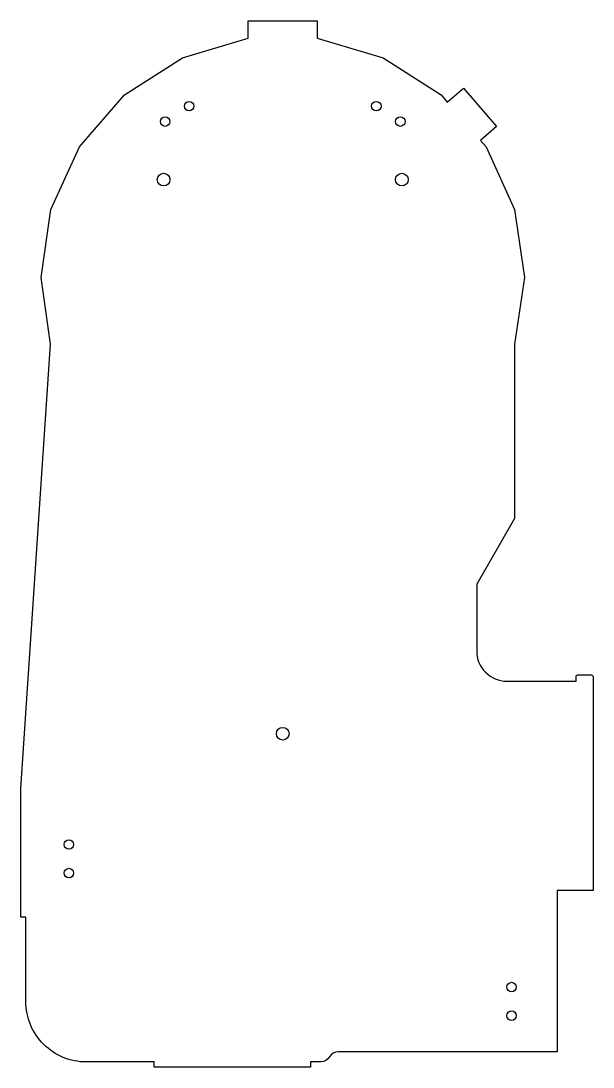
# Model space of a CAD drawing. Header units: millimetres. Extents: x 435 to 742, y -320 to 240.
import ezdxf

# ---------------------------------------------------------------- set-up
doc = ezdxf.new("R2010")
doc.units = ezdxf.units.MM
doc.layers.get('0').update_dxf_attribs({"linetype": 'CONTINUOUS'})

msp = doc.modelspace()

# ---------------------------------------------------------------- linework, layer by layer
for points in [[(557.26, 239.98), (594.14, 239.98), (594.14, 230.67), (629.51, 220.28), (660.53, 200.35), (663.92, 196.44), (672.57, 203.94), (690.28, 183.51), (681.62, 176.01), (684.68, 172.48), (699.99, 138.95), (705.24, 102.45), (699.97, 66.82), (699.97, -26.49), (679.65, -61.77), (679.65, -97.55, 0.414214), (695.81, -113.7), (732.95, -113.7), (732.95, -111.24, -0.414214), (733.8, -110.39), (741.19, -110.39, -0.414214), (742.04, -111.24), (742.04, -225.9), (722.75, -225.9), (722.75, -312.35), (605.38, -312.35, 0.265763), (600.77, -314.99, -0.264134), (596.11, -317.67), (590.57, -317.7), (590.6, -317.7), (590.6, -320.43), (506.76, -320.43), (506.76, -317.7), (470.41, -317.7, -0.414214), (438.02, -285.32), (438.02, -283.8, -0.008545), (438, -282.6), (438, -240.1), (435.36, -240.1), (435.36, -171.25), (451.18, 66.74), (446.16, 102.45), (451.41, 138.95), (466.72, 172.48), (490.87, 200.35), (521.89, 220.28), (557.26, 230.67)], [(590.6, -320.43), (506.76, -320.43), (506.76, -317.7), (470.41, -317.7, -0.414214), (438.02, -285.32), (438.02, -283.8, -0.008545), (438, -282.6), (438, -240.1), (435.36, -240.1), (435.36, -171.25), (451.18, 66.74), (446.16, 102.45), (451.41, 138.95), (466.72, 172.48), (490.87, 200.35), (521.89, 220.28), (557.26, 230.67), (557.26, 239.98), (594.14, 239.98), (594.14, 230.67), (629.51, 220.28), (660.53, 200.35), (663.92, 196.44), (672.57, 203.94), (690.28, 183.51), (681.62, 176.01), (684.68, 172.48), (699.99, 138.95), (705.24, 102.45), (699.97, 66.82), (699.97, -26.49), (679.65, -61.77), (679.65, -97.55, 0.414214), (695.81, -113.7), (732.95, -113.7), (732.95, -111.24, -0.414214), (733.8, -110.39), (741.19, -110.39, -0.414214), (742.04, -111.24), (742.04, -225.9), (722.75, -225.9), (722.75, -312.35), (605.38, -312.35, 0.265763), (600.77, -314.99, -0.264134), (596.11, -317.67), (590.57, -317.7), (590.6, -317.7)]]:
    msp.add_lwpolyline(points, format="xyb", close=True)
for centre, radius in [((525.53, 194.33), 2.55), ((525.53, 194.33), 2.55), ((625.87, 194.33), 2.55), ((625.87, 194.33), 2.55), ((512.66, 186.06), 2.55), ((512.66, 186.06), 2.55), ((638.74, 186.06), 2.55), ((638.74, 186.06), 2.55), ((511.86, 154.98), 3.4), ((511.86, 154.98), 3.4), ((639.54, 154.98), 3.4), ((639.54, 154.98), 3.4), ((575.7, -141.84), 3.4), ((575.7, -141.84), 3.4), ((461.08, -201.21), 2.55), ((461.08, -201.21), 2.55), ((461.08, -216.51), 2.55), ((461.08, -216.51), 2.55), ((698.35, -277.58), 2.55), ((698.35, -277.58), 2.55), ((698.35, -292.88), 2.55), ((698.35, -292.88), 2.55)]:
    msp.add_circle(centre, radius)

doc.saveas('drawing.dxf')
